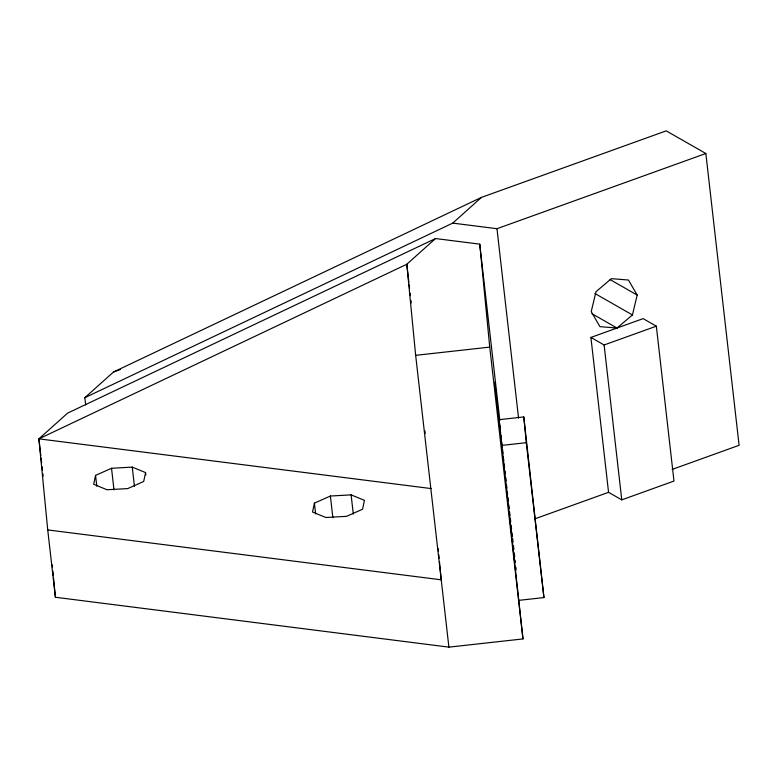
<?xml version="1.0" encoding="UTF-8"?>
<svg xmlns="http://www.w3.org/2000/svg" width="778" height="778" viewBox="0 0 778 778"><rect width="100%" height="100%" fill="white"/><g stroke="black" fill="none" stroke-linecap="round" stroke-linejoin="round"><path stroke-width="1.17" d="M95.548 475.387L93.671 484.276L106.994 489.751L127.718 488.594L143.697 481.485L145.574 472.596L132.25 467.121L111.536 468.278L95.548 475.387L96.783 486.211M314.409 503.133L312.532 512.021L325.856 517.496L346.58 516.339L362.558 509.23L364.435 500.342L351.111 494.866L330.387 496.024L314.409 503.133L315.644 513.957M632.436 314.944L637.182 295.066L628.459 280.031L611.391 278.65L595.967 291.731L591.222 311.618L599.945 326.653L617.012 328.034L632.436 314.944L594.888 293.501M519.237 600.315L543.939 597.572L523.798 416.94L499.097 419.682L522.981 638.923L448.896 647.14L55.403 597.261L47.73 529.925L38.9 438.85L67.608 413.128L435.524 238.545L479.754 244.146L499.807 420.198M85.658 404.91L84.831 397.694L113.539 371.981L481.456 197.388L666.211 130.86L705.85 153.499L739.1 445.308L672.124 469.426M435.524 238.545L406.816 264.257L38.9 438.85L40.816 455.684M84.831 397.694L452.747 223.111L481.456 197.388M452.747 223.111L496.977 228.713L705.85 153.499M113.539 371.981L120.386 369.511M608.552 492.318L590.91 337.438L643.124 318.63L656.34 326.176L673.981 481.057L621.768 499.865L608.552 492.318L534.768 518.887M590.91 337.438L604.117 344.985L656.34 326.176M448.896 647.14L415.656 355.332L489.741 347.114L479.754 244.146M501.596 445.424L526.288 442.682L523.798 416.94M38.9 438.85L431.187 488.574M47.73 529.925L441.223 579.805L439.482 561.833M610.059 279.574L637.182 295.066M591.98 313.729L617.012 328.034M424.963 430.944L425.245 433.307M604.117 344.985L621.768 499.865M526.288 442.682L543.939 597.572M496.977 228.713L518.547 418.029M499.505 423.29L499.923 426.889M500.196 429.291L500.604 432.889M500.876 435.291L501.421 440.095M501.693 442.497L502.248 447.301M502.52 449.703L502.928 453.302M503.337 456.9L503.745 460.508M504.163 464.106L504.572 467.714M504.98 471.312L505.253 473.714M505.661 477.313L506.079 480.921M506.488 484.519L506.896 488.117M507.305 491.725L507.577 494.127M507.985 497.726L508.404 501.333M508.812 504.932L509.22 508.53M509.629 512.138L510.037 515.736M510.319 518.138L510.728 521.737M511.136 525.345L511.545 528.943M511.953 532.541L512.371 536.149M512.644 538.551L513.052 542.149M513.461 545.757L513.869 549.356M514.287 552.954L514.696 556.562M515.104 560.16L515.376 562.562M515.921 567.366L516.193 569.768M489.741 347.114L522.981 638.923M408.878 282.365L406.816 264.257L415.656 355.332M409.16 284.777L409.568 288.395M410.123 293.218L410.395 295.64M410.949 300.464L411.222 302.875M351.111 494.866L353.309 514.102M330.387 496.024L332.858 517.671M145.574 472.596L145.856 474.998M132.25 467.121L134.448 486.357M111.536 468.278L113.996 489.926M41.088 458.086L41.642 462.9M42.051 466.508L42.459 470.116M42.878 473.714L43.15 476.126M438.209 548.646L438.442 551.038M438.782 554.636L439.132 558.234M52.272 564.906L52.496 567.308M52.846 570.896L53.312 575.691M53.546 578.093L55.403 597.261M494.769 382.397L500.303 433.336L494.769 382.397"/></g></svg>
